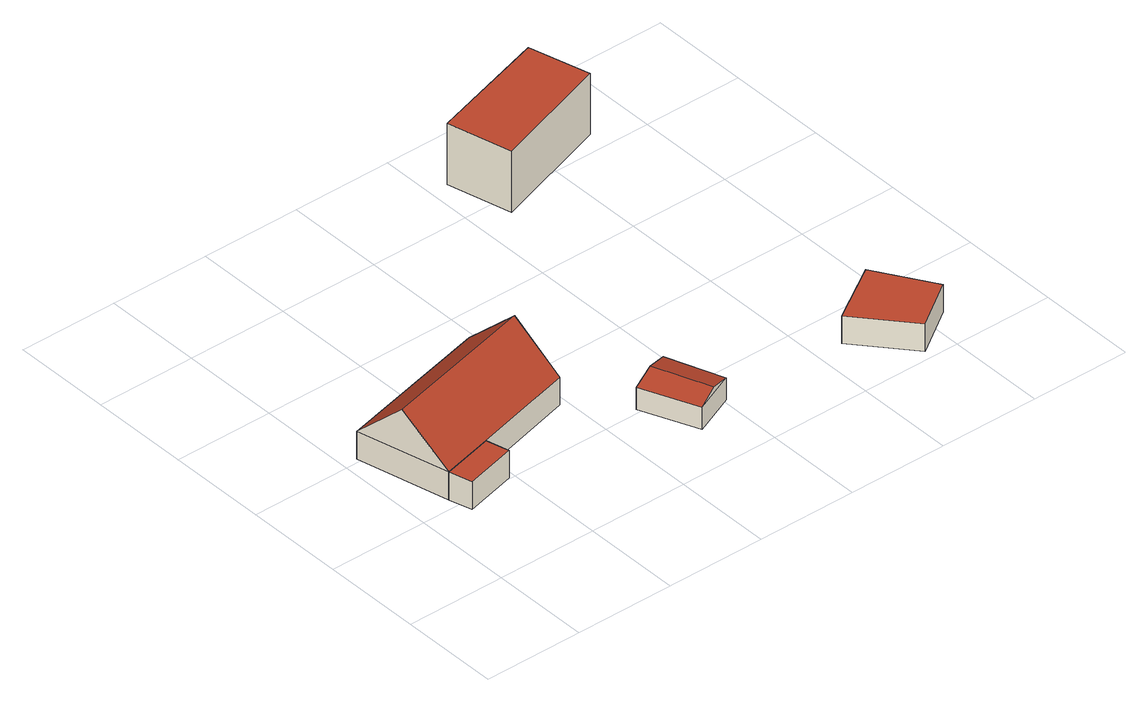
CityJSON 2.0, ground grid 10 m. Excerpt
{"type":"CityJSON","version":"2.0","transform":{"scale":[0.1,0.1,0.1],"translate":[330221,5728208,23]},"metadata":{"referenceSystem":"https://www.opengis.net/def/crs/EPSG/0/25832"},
"CityObjects":{
"building1":{"type":"Building","attributes":{"name":"Vennemannskath","Gemeindeschluessel":"05170048","Geometrietyp2DReferenz":"3000","function":"31001_1210"},"address":[{"country":"Germany","locality":"Wesel","thoroughfareNumber":"3","thoroughfareName":"Rosenallee"}],"children":["building1-1","building1-2"]},
"building1-1":{"type":"BuildingPart","attributes":{"roofType":"3100","measuredHeight":7.32},"parents":["building1"],"geometry":[{"type":"MultiSurface","lod":"2","boundaries":[[[0,1,2,3]],[[4,5,1,0]],[[3,2,6,7]],[[0,8,4]],[[7,9,3]],[[3,9,8,0]],[[4,8,9,7]],[[1,5,6,2]],[[4,10,11,5]],[[6,11,10,7]]],"semantics":{"surfaces":[{"type":"WallSurface"},{"type":"RoofSurface"},{"type":"GroundSurface"},{"type":"ClosureSurface"}],"values":[0,0,0,0,0,1,1,2,0,3]}}]},
"building1-2":{"type":"BuildingPart","attributes":{"roofType":"1000","measuredHeight":2.9},"parents":["building1"],"geometry":[{"type":"Solid","lod":"2","boundaries":[[[[7,6,12,13]],[[14,15,11,10]],[[13,12,15,14]],[[10,7,13,14]],[[6,11,15,12]],[[10,11,6,7]]]],"semantics":{"surfaces":[{"type":"WallSurface"},{"type":"RoofSurface"},{"type":"GroundSurface"},{"type":"ClosureSurface"}],"values":[[0,0,0,1,2,3]]}}]},
"building2":{"type":"Building","attributes":{"Geometrietyp2DReferenz":"3000","Gemeindeschluessel":"05170048","function":"31001_1313","roofType":"3100","measuredHeight":2.86},"address":[{"country":"Germany","locality":"Wesel","thoroughfareNumber":"3","thoroughfareName":"Rosenallee"}],"geometry":[{"type":"Solid","lod":"2","boundaries":[[[[16,17,18,19]],[[20,21,17,16]],[[22,23,21,20]],[[19,18,23,22]],[[16,24,20]],[[22,25,19]],[[19,25,24,16]],[[20,24,25,22]],[[17,21,23,18]]]],"semantics":{"surfaces":[{"type":"WallSurface"},{"type":"RoofSurface"},{"type":"GroundSurface"}],"values":[[0,0,0,0,0,0,1,1,2]]}}]},
"building3":{"type":"Building","attributes":{"Geometrietyp2DReferenz":"3000","Gemeindeschluessel":"05170048","function":"31001_2723","roofType":"1000","measuredHeight":2.94},"address":[{"country":"Germany","locality":"Wesel","thoroughfareNumber":"3","thoroughfareName":"Rosenallee"}],"geometry":[{"type":"Solid","lod":"2","boundaries":[[[[26,27,28,29]],[[30,31,27,26]],[[32,33,31,30]],[[29,28,33,32]],[[30,26,29,32]],[[27,31,33,28]]]],"semantics":{"surfaces":[{"type":"WallSurface"},{"type":"RoofSurface"},{"type":"GroundSurface"}],"values":[[0,0,0,0,1,2]]}}]},
"building4":{"type":"Building","attributes":{"Geometrietyp2DReferenz":"3000","Gemeindeschluessel":"05170048","function":"51009_1610","roofType":"9999","measuredHeight":6.38},"geometry":[{"type":"Solid","lod":"2","boundaries":[[[[34,35,36,37]],[[35,38,39,36]],[[34,40,38,35]],[[37,41,40,34]],[[36,39,41,37]],[[38,40,41,39]]]],"semantics":{"surfaces":[{"type":"RoofSurface"},{"type":"WallSurface"},{"type":"GroundSurface"}],"values":[[0,1,1,1,1,2]]}}]}
},
"vertices":[
[163,233,44],[163,233,15],[7,195,15],[7,195,44],[185,142,44],[185,142,15],[29,102,15],[29,102,44],[174,187,88],[18,149,88],[81,115,44],[81,115,15],
[35,79,15],[35,79,44],[87,92,44],[87,92,15],
[300,62,33],[300,62,10],[279,119,10],[279,119,33],[258,44,33],[258,44,10],[234,101,33],[234,101,10],[279,53,39],[257,110,39],
[517,37,39],[517,37,10],[481,95,10],[481,95,39],[470,5,39],[470,5,10],[424,59,39],[424,59,10],
[335,380,70],[455,420,70],[439,481,70],[319,445,70],[455,420,6],[439,481,6],[335,380,6],[319,445,6]
]}
